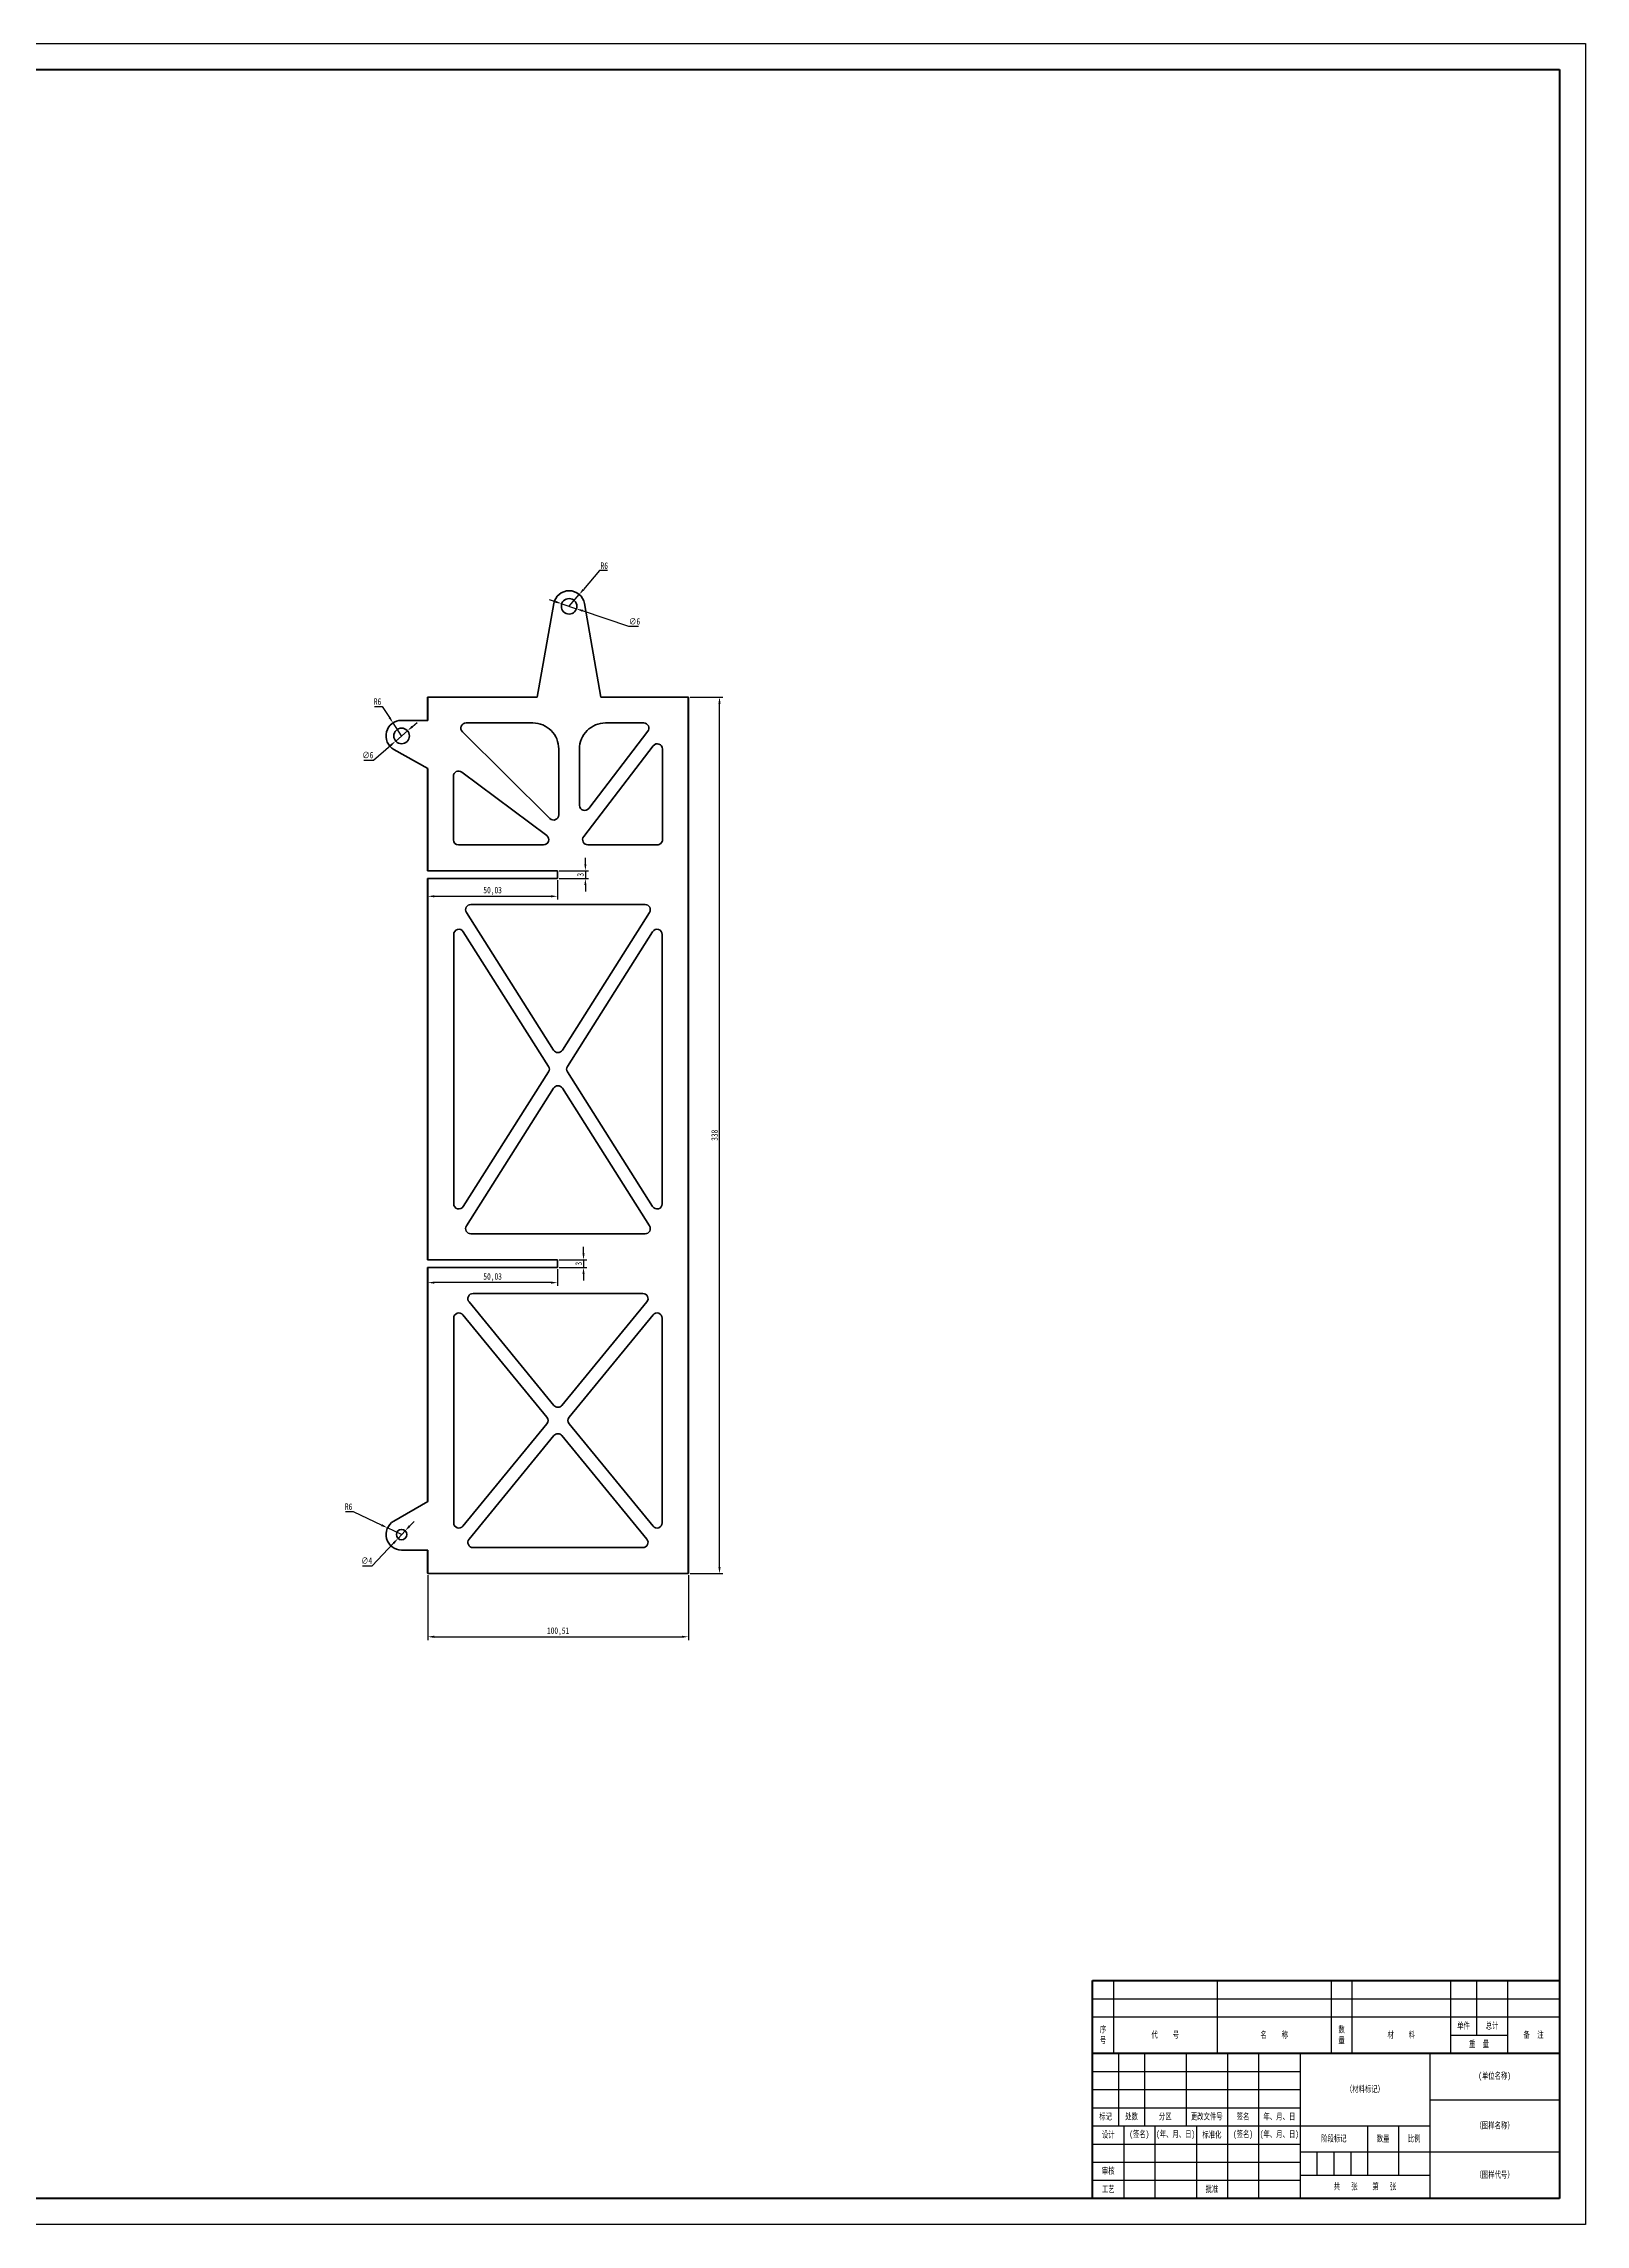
# Model space of a CAD drawing. Header units: millimetres. Extents: x 2448 to 3637, y 862 to 1703.
# Drawn here: x 3042 to 3637, y 862 to 1703 of the extents above; entities that cross this region are included whole.
import ezdxf

# ---------------------------------------------------------------- set-up
doc = ezdxf.new("R2010")
doc.units = ezdxf.units.MM
doc.header["$LTSCALE"] = 0.3
for name, color, linetype, lineweight in [('尺寸线', 3, 'Continuous', 25), ('粗实线', 7, 'Continuous', 50), ('细实线', 7, 'Continuous', 25), ('细文本', 7, 'Continuous', 25)]:
    doc.layers.add(name, color=color, linetype=linetype, lineweight=lineweight)
doc.styles.add('NUT Standard', font='simfang.ttf', dxfattribs={"width": 0.7, "height": 2.5})
doc.dimstyles.new('NUT Standard', dxfattribs={"dimtxt": 2.5, "dimasz": 2.5, "dimexe": 1.25, "dimexo": 0.625, "dimtad": 1, "dimtoh": 1, "dimtxsty": 'NUT Standard', "dimcen": 2.5, "dimadec": 0, "dimazin": 0, "dimtfac": 1, "dimtmove": 0, "dimatfit": 3, "dimfxl": 1, "dimarcsym": 0})

# ---------------------------------------------------------------- blocks, each defined once
blk = doc.blocks.new('*D48')
at = {"layer": 'Defpoints', "color": 0, "transparency": 16777216}
for p in [(3240.42, 1383.91), (3240.42, 1380.91), (3251.17, 1380.91)]:
    blk.add_point(p, dxfattribs=at)
at = {"layer": '尺寸线', "color": 0, "lineweight": -2, "transparency": 16777216}
for p, q in [((3251.17, 1386.41), (3251.17, 1388.91)), ((3241.04, 1383.91), (3252.42, 1383.91)), ((3241.04, 1380.91), (3252.42, 1380.91)), ((3251.17, 1383.91), (3251.17, 1380.91)), ((3251.17, 1378.41), (3251.17, 1375.91))]:
    blk.add_line(p, q, dxfattribs=at)
at = {"layer": '尺寸线', "color": 0, "transparency": 16777216}
for points in [[(3250.75, 1386.41), (3251.58, 1386.41), (3251.17, 1383.91)], [(3250.75, 1378.41), (3251.58, 1378.41), (3251.17, 1380.91)]]:
    blk.add_solid(points, dxfattribs=at)
at = {"layer": '尺寸线', "color": 0, "transparency": 16777216, "insert": (3249.28, 1382.41), "char_height": 2.5, "attachment_point": 5, "rotation": 90, "style": 'NUT Standard'}
blk.add_mtext('3', dxfattribs=at)
blk = doc.blocks.new('*D49')
at = {"layer": 'Defpoints', "color": 0, "transparency": 16777216}
for p in [(3190.38, 1380.91), (3240.42, 1380.91), (3240.42, 1374.07)]:
    blk.add_point(p, dxfattribs=at)
at = {"layer": '尺寸线', "color": 0, "lineweight": -2, "transparency": 16777216}
for p, q in [((3190.38, 1380.28), (3190.38, 1372.82)), ((3240.42, 1380.28), (3240.42, 1372.82)), ((3192.88, 1374.07), (3237.92, 1374.07))]:
    blk.add_line(p, q, dxfattribs=at)
at = {"layer": '尺寸线', "color": 0, "transparency": 16777216}
for points in [[(3192.88, 1374.49), (3192.88, 1373.66), (3190.38, 1374.07)], [(3237.92, 1374.49), (3237.92, 1373.66), (3240.42, 1374.07)]]:
    blk.add_solid(points, dxfattribs=at)
at = {"layer": '尺寸线', "color": 0, "transparency": 16777216, "insert": (3215.4, 1376.14), "char_height": 2.5, "attachment_point": 5, "style": 'NUT Standard'}
blk.add_mtext('50,03', dxfattribs=at)
blk = doc.blocks.new('*D50')
at = {"layer": 'Defpoints', "color": 0, "transparency": 16777216}
for p in [(3240.42, 1233.91), (3240.42, 1230.91), (3250.45, 1230.91)]:
    blk.add_point(p, dxfattribs=at)
at = {"layer": '尺寸线', "color": 0, "lineweight": -2, "transparency": 16777216}
for p, q in [((3250.45, 1236.41), (3250.45, 1238.91)), ((3241.04, 1233.91), (3251.7, 1233.91)), ((3241.04, 1230.91), (3251.7, 1230.91)), ((3250.45, 1233.91), (3250.45, 1230.91)), ((3250.45, 1228.41), (3250.45, 1225.91))]:
    blk.add_line(p, q, dxfattribs=at)
at = {"layer": '尺寸线', "color": 0, "transparency": 16777216}
for points in [[(3250.03, 1236.41), (3250.87, 1236.41), (3250.45, 1233.91)], [(3250.03, 1228.41), (3250.87, 1228.41), (3250.45, 1230.91)]]:
    blk.add_solid(points, dxfattribs=at)
at = {"layer": '尺寸线', "color": 0, "transparency": 16777216, "insert": (3248.56, 1232.41), "char_height": 2.5, "attachment_point": 5, "rotation": 90, "style": 'NUT Standard'}
blk.add_mtext('3', dxfattribs=at)
blk = doc.blocks.new('*D51')
at = {"layer": 'Defpoints', "color": 0, "transparency": 16777216}
for p in [(3190.38, 1230.91), (3240.42, 1230.91), (3190.38, 1225.08)]:
    blk.add_point(p, dxfattribs=at)
at = {"layer": '尺寸线', "color": 0, "lineweight": -2, "transparency": 16777216}
for p, q in [((3190.38, 1230.28), (3190.38, 1223.83)), ((3240.42, 1230.28), (3240.42, 1223.83)), ((3237.92, 1225.08), (3192.88, 1225.08))]:
    blk.add_line(p, q, dxfattribs=at)
at = {"layer": '尺寸线', "color": 0, "transparency": 16777216}
for points in [[(3192.88, 1225.49), (3192.88, 1224.66), (3190.38, 1225.08)], [(3237.92, 1225.49), (3237.92, 1224.66), (3240.42, 1225.08)]]:
    blk.add_solid(points, dxfattribs=at)
at = {"layer": '尺寸线', "color": 0, "transparency": 16777216, "insert": (3215.4, 1227.14), "char_height": 2.5, "attachment_point": 5, "style": 'NUT Standard'}
blk.add_mtext('50,03', dxfattribs=at)
blk = doc.blocks.new('*D52')
at = {"layer": 'Defpoints', "color": 0, "transparency": 16777216}
for p in [(3174.87, 1130.49), (3180.29, 1127.91)]:
    blk.add_point(p, dxfattribs=at)
at = {"layer": '尺寸线', "color": 0, "lineweight": -2, "transparency": 16777216}
for p, q in [((3158.7, 1136.78), (3161.68, 1136.78)), ((3161.68, 1136.78), (3172.62, 1131.57)), ((3180.29, 1127.91), (3174.87, 1130.49))]:
    blk.add_line(p, q, dxfattribs=at)
at = {"layer": '尺寸线', "color": 0, "transparency": 16777216}
blk.add_solid([(3172.79, 1131.94), (3172.44, 1131.19), (3174.87, 1130.49)], dxfattribs=at)
at = {"layer": '尺寸线', "color": 0, "transparency": 16777216, "insert": (3159.88, 1138.67), "char_height": 2.5, "attachment_point": 5, "style": 'NUT Standard'}
blk.add_mtext('R6', dxfattribs=at)
blk = doc.blocks.new('*D53')
at = {"layer": 'Defpoints', "color": 0, "transparency": 16777216}
for p in [(3177, 1440.93), (3180.29, 1435.91)]:
    blk.add_point(p, dxfattribs=at)
at = {"layer": '尺寸线', "color": 0, "lineweight": -2, "transparency": 16777216}
for p, q in [((3169.87, 1447.27), (3172.84, 1447.27)), ((3172.84, 1447.27), (3175.63, 1443.02)), ((3180.29, 1435.91), (3177, 1440.93))]:
    blk.add_line(p, q, dxfattribs=at)
at = {"layer": '尺寸线', "color": 0, "transparency": 16777216}
blk.add_solid([(3175.98, 1443.24), (3175.28, 1442.79), (3177, 1440.93)], dxfattribs=at)
at = {"layer": '尺寸线', "color": 0, "transparency": 16777216, "insert": (3171.04, 1449.16), "char_height": 2.5, "attachment_point": 5, "style": 'NUT Standard'}
blk.add_mtext('R6', dxfattribs=at)
blk = doc.blocks.new('*D54')
at = {"layer": 'Defpoints', "color": 0, "transparency": 16777216}
for p in [(3248.79, 1490.47), (3244.89, 1485.91)]:
    blk.add_point(p, dxfattribs=at)
at = {"layer": '尺寸线', "color": 0, "lineweight": -2, "transparency": 16777216}
for p, q in [((3256.66, 1499.68), (3250.41, 1492.37)), ((3259.64, 1499.68), (3256.66, 1499.68)), ((3244.89, 1485.91), (3248.79, 1490.47))]:
    blk.add_line(p, q, dxfattribs=at)
at = {"layer": '尺寸线', "color": 0, "transparency": 16777216}
blk.add_solid([(3250.1, 1492.64), (3250.73, 1492.1), (3248.79, 1490.47)], dxfattribs=at)
at = {"layer": '尺寸线', "color": 0, "transparency": 16777216, "insert": (3258.46, 1501.57), "char_height": 2.5, "attachment_point": 5, "style": 'NUT Standard'}
blk.add_mtext('R6', dxfattribs=at)
blk = doc.blocks.new('*D55')
at = {"layer": 'Defpoints', "color": 0, "transparency": 16777216}
for p in [(3242.05, 1486.87), (3247.73, 1484.95)]:
    blk.add_point(p, dxfattribs=at)
at = {"layer": '尺寸线', "color": 0, "lineweight": -2, "transparency": 16777216}
for p, q in [((3239.68, 1487.66), (3237.31, 1488.46)), ((3242.05, 1486.87), (3247.73, 1484.95)), ((3267.98, 1478.12), (3250.1, 1484.15)), ((3271.68, 1478.12), (3267.98, 1478.12))]:
    blk.add_line(p, q, dxfattribs=at)
at = {"layer": '尺寸线', "color": 0, "transparency": 16777216}
for points in [[(3239.81, 1488.06), (3239.55, 1487.27), (3242.05, 1486.87)], [(3250.24, 1484.54), (3249.97, 1483.75), (3247.73, 1484.95)]]:
    blk.add_solid(points, dxfattribs=at)
at = {"layer": '尺寸线', "color": 0, "transparency": 16777216, "insert": (3270.14, 1480.08), "char_height": 2.5, "attachment_point": 5, "style": 'NUT Standard'}
blk.add_mtext('∅6', dxfattribs=at)
blk = doc.blocks.new('*D56')
at = {"layer": 'Defpoints', "color": 0, "transparency": 16777216}
for p in [(3178.02, 1433.95), (3182.56, 1437.87)]:
    blk.add_point(p, dxfattribs=at)
at = {"layer": '尺寸线', "color": 0, "lineweight": -2, "transparency": 16777216}
for p, q in [((3184.45, 1439.5), (3186.34, 1441.13)), ((3169.46, 1426.56), (3176.12, 1432.31)), ((3182.56, 1437.87), (3178.02, 1433.95)), ((3165.75, 1426.56), (3169.46, 1426.56))]:
    blk.add_line(p, q, dxfattribs=at)
at = {"layer": '尺寸线', "color": 0, "transparency": 16777216}
for points in [[(3184.18, 1439.82), (3184.72, 1439.18), (3182.56, 1437.87)], [(3175.85, 1432.63), (3176.4, 1432), (3178.02, 1433.95)]]:
    blk.add_solid(points, dxfattribs=at)
at = {"layer": '尺寸线', "color": 0, "transparency": 16777216, "insert": (3167.29, 1428.52), "char_height": 2.5, "attachment_point": 5, "style": 'NUT Standard'}
blk.add_mtext('∅6', dxfattribs=at)
blk = doc.blocks.new('*D57')
at = {"layer": 'Defpoints', "color": 0, "transparency": 16777216}
for p in [(3181.66, 1129.36), (3178.92, 1126.45)]:
    blk.add_point(p, dxfattribs=at)
at = {"layer": '尺寸线', "color": 0, "lineweight": -2, "transparency": 16777216}
for p, q in [((3181.66, 1129.36), (3178.92, 1126.45)), ((3183.37, 1131.19), (3185.08, 1133.01)), ((3169, 1115.9), (3177.21, 1124.63)), ((3165.26, 1115.9), (3169, 1115.9))]:
    blk.add_line(p, q, dxfattribs=at)
at = {"layer": '尺寸线', "color": 0, "transparency": 16777216}
for points in [[(3183.06, 1131.47), (3183.67, 1130.9), (3181.66, 1129.36)], [(3176.9, 1124.91), (3177.51, 1124.34), (3178.92, 1126.45)]]:
    blk.add_solid(points, dxfattribs=at)
at = {"layer": '尺寸线', "color": 0, "transparency": 16777216, "insert": (3166.82, 1117.86), "char_height": 2.5, "attachment_point": 5, "style": 'NUT Standard'}
blk.add_mtext('∅4', dxfattribs=at)
blk = doc.blocks.new('*D59')
at = {"layer": 'Defpoints', "color": 0, "transparency": 16777216}
for p in [(3190.38, 1112.91), (3290.89, 1112.91), (3290.89, 1088.51)]:
    blk.add_point(p, dxfattribs=at)
at = {"layer": '尺寸线', "color": 0, "lineweight": -2, "transparency": 16777216}
for p, q in [((3190.38, 1112.28), (3190.38, 1087.26)), ((3290.89, 1112.28), (3290.89, 1087.26)), ((3192.88, 1088.51), (3288.39, 1088.51))]:
    blk.add_line(p, q, dxfattribs=at)
at = {"layer": '尺寸线', "color": 0, "transparency": 16777216}
for points in [[(3192.88, 1088.92), (3192.88, 1088.09), (3190.38, 1088.51)], [(3288.39, 1088.92), (3288.39, 1088.09), (3290.89, 1088.51)]]:
    blk.add_solid(points, dxfattribs=at)
at = {"layer": '尺寸线', "color": 0, "transparency": 16777216, "insert": (3240.64, 1090.57), "char_height": 2.5, "attachment_point": 5, "style": 'NUT Standard'}
blk.add_mtext('100,51', dxfattribs=at)
blk = doc.blocks.new('*D60')
at = {"layer": 'Defpoints', "color": 0, "transparency": 16777216}
for p in [(3290.89, 1450.91), (3302.88, 1450.91), (3290.89, 1112.91)]:
    blk.add_point(p, dxfattribs=at)
at = {"layer": '尺寸线', "color": 0, "lineweight": -2, "transparency": 16777216}
for p, q in [((3291.52, 1450.91), (3304.13, 1450.91)), ((3302.88, 1115.41), (3302.88, 1448.41)), ((3291.52, 1112.91), (3304.13, 1112.91))]:
    blk.add_line(p, q, dxfattribs=at)
at = {"layer": '尺寸线', "color": 0, "transparency": 16777216}
for points in [[(3302.46, 1448.41), (3303.3, 1448.41), (3302.88, 1450.91)], [(3302.46, 1115.41), (3303.3, 1115.41), (3302.88, 1112.91)]]:
    blk.add_solid(points, dxfattribs=at)
at = {"layer": '尺寸线', "color": 0, "transparency": 16777216, "insert": (3300.99, 1281.91), "char_height": 2.5, "attachment_point": 5, "rotation": 90, "style": 'NUT Standard'}
blk.add_mtext('338', dxfattribs=at)

msp = doc.modelspace()

# ---------------------------------------------------------------- linework, layer by layer
at = {"color": 7, "lineweight": 35}
for p, q in [((3238.982, 1486.949), (3232.627, 1450.907)), ((3250.799, 1486.949), (3257.154, 1450.907)), ((3190.287, 1441.907), (3190.287, 1450.907)), ((3190.385, 1450.907), (3190.287, 1450.907)), ((3190.385, 1441.907), (3190.385, 1450.907)), ((3190.385, 1450.907), (3232.627, 1450.907)), ((3257.154, 1450.907), (3290.795, 1450.907)), ((3290.795, 1450.907), (3290.891, 1450.907)), ((3290.795, 1112.907), (3290.795, 1450.907)), ((3290.891, 1112.907), (3290.891, 1450.907)), ((3180.287, 1441.907), (3190.385, 1441.907)), ((3205.149, 1440.907), (3230.908, 1440.907)), ((3258.891, 1440.907), (3273.69, 1440.907)), ((3177.338, 1430.682), (3190.385, 1423.316)), ((3203.742, 1437.486), (3237.501, 1404.051)), ((3240.908, 1430.907), (3240.908, 1405.472)), ((3248.891, 1430.907), (3248.891, 1409.141)), ((3277.303, 1432.112), (3250.503, 1397.123)), ((3275.278, 1437.691), (3252.478, 1407.924)), ((3280.891, 1395.907), (3280.891, 1430.895)), ((3190.287, 1383.907), (3190.287, 1423.371)), ((3190.385, 1383.907), (3190.385, 1423.316)), ((3203.484, 1421.984), (3236.254, 1397.509)), ((3200.287, 1420.381), (3200.287, 1395.907)), ((3235.057, 1393.907), (3202.287, 1393.907)), ((3278.891, 1393.907), (3252.091, 1393.907)), ((3190.287, 1383.907), (3190.385, 1383.907)), ((3190.287, 1233.907), (3190.287, 1380.907)), ((3190.385, 1380.907), (3190.287, 1380.907)), ((3240.416, 1383.907), (3190.385, 1383.907)), ((3190.385, 1380.907), (3240.416, 1380.907)), ((3190.385, 1233.907), (3190.385, 1380.907)), ((3240.416, 1383.907), (3240.416, 1380.907)), ((3274.203, 1370.907), (3206.977, 1370.907)), ((3238.9, 1314.749), (3205.287, 1367.837)), ((3242.28, 1314.749), (3275.892, 1367.837)), ((3200.385, 1255.478), (3200.385, 1359.336)), ((3204.074, 1360.406), (3236.954, 1308.477)), ((3244.226, 1308.477), (3277.105, 1360.406)), ((3280.795, 1359.336), (3280.795, 1255.478)), ((3204.074, 1254.408), (3236.954, 1306.337)), ((3277.105, 1254.408), (3244.226, 1306.337)), ((3205.287, 1246.977), (3238.9, 1300.065)), ((3242.28, 1300.065), (3275.892, 1246.977)), ((3206.977, 1243.907), (3274.203, 1243.907)), ((3190.287, 1233.907), (3190.385, 1233.907)), ((3190.287, 1140.609), (3190.287, 1230.907)), ((3190.385, 1230.907), (3190.287, 1230.907)), ((3240.416, 1233.907), (3190.385, 1233.907)), ((3190.385, 1230.907), (3240.416, 1230.907)), ((3190.385, 1140.665), (3190.385, 1230.907)), ((3240.416, 1233.907), (3240.416, 1230.907)), ((3273.333, 1220.907), (3207.847, 1220.907)), ((3200.385, 1132.439), (3200.385, 1211.375)), ((3236.315, 1173.175), (3203.931, 1212.644)), ((3239.044, 1177.733), (3206.3, 1217.638)), ((3242.136, 1177.733), (3274.879, 1217.638)), ((3244.865, 1173.175), (3277.249, 1212.644)), ((3280.795, 1211.375), (3280.795, 1132.439)), ((3203.931, 1131.17), (3236.315, 1170.638)), ((3277.249, 1131.17), (3244.865, 1170.638)), ((3206.3, 1126.175), (3239.044, 1166.081)), ((3274.879, 1126.175), (3242.136, 1166.081)), ((3177.287, 1133.103), (3190.385, 1140.665)), ((3180.287, 1121.907), (3190.385, 1121.907)), ((3190.287, 1113.075), (3190.287, 1121.907)), ((3190.385, 1112.907), (3190.385, 1121.907)), ((3207.847, 1122.907), (3273.333, 1122.907)), ((3190.385, 1112.907), (3190.287, 1113.075)), ((3190.385, 1112.907), (3290.795, 1112.907)), ((3290.795, 1112.907), (3290.891, 1112.907))]:
    msp.add_line(p, q, dxfattribs=at)
msp.add_line((3626.762, 955.902), (3626.762, 871.902))
for centre, radius in [((3244.891, 1485.907), 3), ((3180.287, 1435.907), 3), ((3180.287, 1127.907), 2)]:
    msp.add_circle(centre, radius, dxfattribs=at)
for centre, radius, start, end in [((3244.891, 1485.907), 6, 10.000001, 169.999993), ((3180.287, 1435.907), 6, 90.000003, 240.552982), ((3205.149, 1438.907), 2, 90.000003, 225.276404), ((3230.908, 1430.907), 10, 0, 90.000003), ((3258.891, 1430.907), 10, 90.000003, 180.000005), ((3273.69, 1438.907), 2, 322.54942, 90.000003), ((3278.891, 1430.895), 2, 0, 142.549422), ((3202.287, 1420.381), 2, 53.245665, 180.000005), ((3238.908, 1405.472), 2, 225.276404, 0), ((3250.891, 1409.141), 2, 179.999995, 322.54942), ((3235.057, 1395.907), 2, 269.999997, 53.245665), ((3252.091, 1395.907), 2, 142.549422, 269.999997), ((3202.287, 1395.907), 2, 180.000005, 269.999997), ((3278.891, 1395.907), 2, 269.999997, 0), ((3206.977, 1368.907), 2, 90.000003, 212.340066), ((3274.203, 1368.907), 2, 327.659939, 90.000003), ((3202.385, 1359.336), 2, 32.340061, 180.000005), ((3278.795, 1359.336), 2, 0, 147.659934), ((3240.59, 1315.819), 2, 212.340066, 327.659939), ((3235.264, 1307.407), 2, 327.659939, 32.340061), ((3245.916, 1307.407), 2, 147.659934, 212.340066), ((3240.59, 1298.995), 2, 32.340061, 147.659934), ((3202.385, 1255.478), 2, 179.999995, 327.659939), ((3278.795, 1255.478), 2, 212.340066, 0), ((3206.977, 1245.907), 2, 147.659934, 269.999997), ((3274.203, 1245.907), 2, 269.999997, 32.340061), ((3207.847, 1218.907), 2, 90.000003, 219.369369), ((3273.333, 1218.907), 2, 320.630633, 90.000003), ((3202.385, 1211.375), 2, 39.369367, 180.000005), ((3278.795, 1211.375), 2, 0, 140.630631), ((3240.59, 1179.001), 2, 219.369369, 320.630633), ((3234.769, 1171.907), 2, 320.630633, 39.369367), ((3246.411, 1171.907), 2, 140.630631, 219.369369), ((3240.59, 1164.813), 2, 39.369367, 140.630631), ((3180.287, 1127.907), 6, 120.000003, 269.999997), ((3202.385, 1132.439), 2, 179.999995, 320.630633), ((3278.795, 1132.439), 2, 219.369369, 0), ((3207.847, 1124.907), 2, 140.630631, 269.999997), ((3273.333, 1124.907), 2, 269.999997, 39.369367)]:
    msp.add_arc(centre, radius, start, end, dxfattribs=at)
at = {"layer": '粗实线'}
for p, q in [((2472.762, 1692.902), (3626.762, 1692.902)), ((3626.762, 1692.902), (3626.762, 871.902)), ((3446.762, 955.902), (3626.762, 955.902)), ((3446.762, 871.902), (3446.762, 955.902)), ((3446.762, 927.902), (3626.762, 927.902)), ((3626.762, 871.902), (2472.762, 871.902))]:
    msp.add_line(p, q, dxfattribs=at)
at = {"layer": '细实线'}
for p, q in [((2447.762, 1702.902), (3636.762, 1702.902)), ((3636.762, 1702.902), (3636.762, 861.902)), ((3454.762, 955.902), (3454.762, 927.902)), ((3494.762, 955.902), (3494.762, 927.902)), ((3538.762, 955.902), (3538.762, 927.902)), ((3546.762, 955.902), (3546.762, 927.902)), ((3584.762, 955.902), (3584.762, 927.902)), ((3594.762, 955.902), (3594.762, 934.902)), ((3606.762, 955.902), (3606.762, 927.902)), ((3446.762, 948.902), (3626.762, 948.902)), ((3446.762, 941.902), (3626.762, 941.902)), ((3584.762, 934.902), (3606.762, 934.902)), ((3456.762, 927.902), (3456.762, 899.902)), ((3466.762, 927.902), (3466.762, 899.902)), ((3482.762, 927.902), (3482.762, 899.902)), ((3498.762, 927.902), (3498.762, 899.902)), ((3510.762, 927.902), (3510.762, 899.902)), ((3526.762, 927.902), (3526.762, 871.902)), ((3576.762, 927.902), (3576.762, 871.902)), ((3446.762, 920.902), (3526.762, 920.902)), ((3446.762, 913.902), (3526.762, 913.902)), ((3576.762, 909.902), (3626.762, 909.902)), ((3446.762, 906.902), (3526.762, 906.902)), ((3446.762, 899.902), (3576.762, 899.902)), ((3458.762, 899.902), (3458.762, 871.902)), ((3470.762, 899.902), (3470.762, 871.902)), ((3486.762, 899.902), (3486.762, 871.902)), ((3498.762, 899.902), (3498.762, 871.902)), ((3510.762, 899.902), (3510.762, 871.902)), ((3552.762, 899.902), (3552.762, 880.902)), ((3564.762, 899.902), (3564.762, 880.902)), ((3446.762, 892.902), (3526.762, 892.902)), ((3446.762, 885.902), (3526.762, 885.902)), ((3526.762, 889.902), (3626.762, 889.902)), ((3533.262, 889.902), (3533.262, 880.902)), ((3539.762, 889.902), (3539.762, 880.902)), ((3546.262, 889.902), (3546.262, 880.902)), ((3446.762, 878.902), (3526.762, 878.902)), ((3526.762, 880.902), (3576.762, 880.902)), ((3636.762, 861.902), (2447.762, 861.902))]:
    msp.add_line(p, q, dxfattribs=at)

# ---------------------------------------------------------------- texts
at = {"layer": '粗实线', "char_height": 2.5, "width": 12, "attachment_point": 5, "style": 'NUT Standard'}
for s, insert in [('工艺', (3452.762, 875.402)), ('批准', (3492.762, 875.402))]:
    msp.add_mtext(s, dxfattribs=dict(at, insert=insert))
at = {"layer": '细文本', "char_height": 2.5, "attachment_point": 5, "style": 'NUT Standard'}
for s, insert, width in [('序\\P号', (3450.762, 934.902), 8), ('代    号', (3474.762, 934.902), 40), ('名    称', (3516.762, 934.902), 44), ('数\\P量', (3542.762, 934.902), 8), ('材    料', (3565.762, 934.902), 38), ('单件', (3589.762, 938.402), 10), ('总计', (3600.762, 938.402), 12), ('备  注', (3616.762, 934.902), 20), ('重  量', (3595.762, 931.402), 22), ('(单位名称)', (3601.762, 918.902), 50), ('（材料标记）', (3551.762, 913.902), 50), ('标记', (3451.762, 903.402), 10), ('处数', (3461.762, 903.402), 10), ('分区', (3474.762, 903.402), 16), ('更改文件号', (3490.762, 903.402), 16), ('签名', (3504.762, 903.402), 12), ('年、月、日', (3518.762, 903.402), 16), ('（图样名称）', (3601.762, 899.902), 50), ('设计', (3452.762, 896.402), 12), ('(签名)', (3464.762, 896.402), 12), ('(年、月、日)', (3478.762, 896.402), 16), ('标准化', (3492.762, 896.402), 12), ('(签名)', (3504.762, 896.402), 12), ('(年、月、日)', (3518.762, 896.402), 16), ('阶段标记', (3539.762, 894.902), 26), ('数量', (3558.762, 894.902), 12), ('比例', (3570.762, 894.902), 12), ('审核', (3452.762, 882.402), 12), ('共   张    第   张', (3551.762, 876.402), 50), ('（图样代号）', (3601.762, 880.902), 50)]:
    msp.add_mtext(s, dxfattribs=dict(at, insert=insert, width=width))

# ---------------------------------------------------------------- dimensions: what is measured, and where the dimension line sits
at = {"layer": '尺寸线'}
for center, mpoint, picture, middle in [((3244.891, 1485.907), (3248.79, 1490.467), '*D54', (3258.465, 1499.677)), ((3180.287, 1435.907), (3176.998, 1440.925), '*D53', (3171.04, 1447.27)), ((3180.287, 1127.907), (3174.872, 1130.49), '*D52', (3159.877, 1136.785))]:
    dim = msp.add_radius_dim(center=center, mpoint=mpoint, dimstyle='NUT Standard', dxfattribs=at)
    dim.commit()
    dim.dimension.update_dxf_attribs({"geometry": picture, "text_midpoint": middle, "dimtype": 164})
for p1, p2, picture, middle in [((3242.048, 1486.865), (3247.733, 1484.948), '*D55', (3270.14, 1478.122)), ((3182.559, 1437.867), (3178.016, 1433.947), '*D56', (3167.292, 1426.561)), ((3181.657, 1129.364), (3178.918, 1126.449), '*D57', (3166.818, 1115.897))]:
    dim = msp.add_diameter_dim_2p(p1=p1, p2=p2, dimstyle='NUT Standard', dxfattribs=at)
    dim.commit()
    dim.dimension.update_dxf_attribs({"geometry": picture, "text_midpoint": middle, "dimtype": 163})
for base, p1, p2, picture, middle in [((3302.881, 1450.907), (3290.891, 1112.907), (3290.891, 1450.907), '*D60', (3300.992, 1281.907)), ((3251.166, 1380.907), (3240.416, 1383.907), (3240.416, 1380.907), '*D48', (3249.277, 1382.407)), ((3250.449, 1230.907), (3240.416, 1233.907), (3240.416, 1230.907), '*D50', (3248.559, 1232.407))]:
    dim = msp.add_linear_dim(base=base, p1=p1, p2=p2, angle=90, dimstyle='NUT Standard', dxfattribs=at)
    dim.commit()
    dim.dimension.update_dxf_attribs({"geometry": picture, "text_midpoint": middle})
for base, p1, p2, picture, middle in [((3240.416, 1374.074), (3190.385, 1380.907), (3240.416, 1380.907), '*D49', (3215.4, 1376.142)), ((3190.385, 1225.075), (3240.416, 1230.907), (3190.385, 1230.907), '*D51', (3215.4, 1227.143)), ((3290.891, 1088.506), (3190.385, 1112.907), (3290.891, 1112.907), '*D59', (3240.638, 1090.574))]:
    dim = msp.add_linear_dim(base=base, p1=p1, p2=p2, dimstyle='NUT Standard', dxfattribs=at)
    dim.commit()
    dim.dimension.update_dxf_attribs({"geometry": picture, "text_midpoint": middle})

doc.saveas('drawing.dxf')
